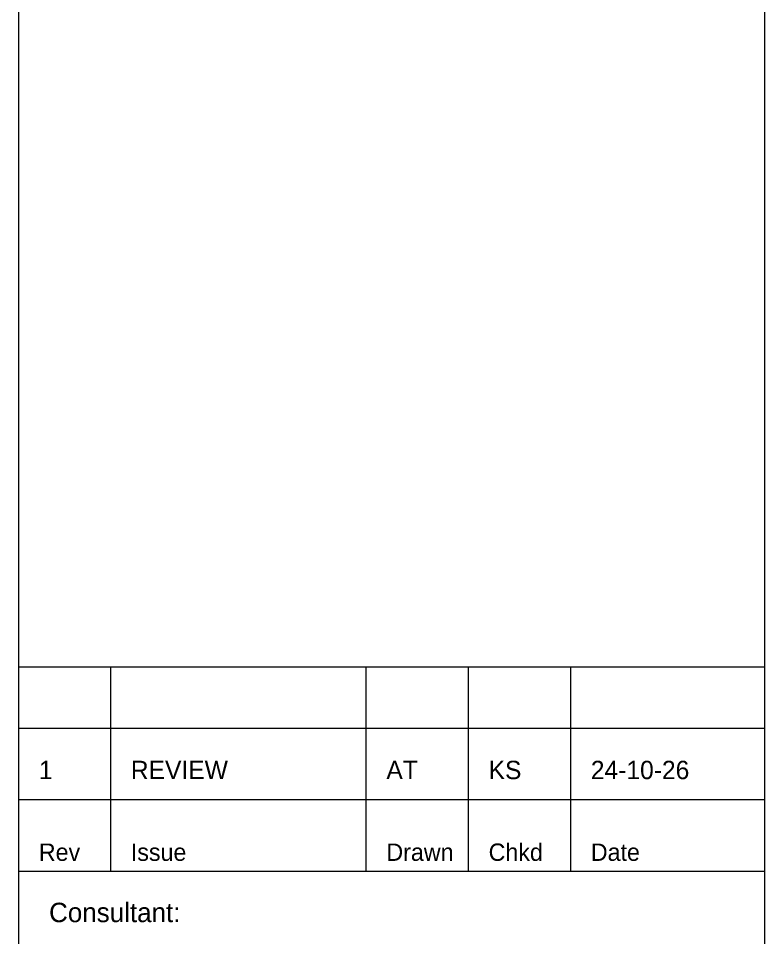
# Paper-space layout '02 Building 3D Model' of a CAD drawing. Header units: millimetres. Extents: x 5 to 415, y 7 to 290.
# Drawn here: x 342 to 415, y 105.5 to 195.5 of the extents above; entities that cross this region are included whole.
import ezdxf

# ---------------------------------------------------------------- set-up
doc = ezdxf.new("R2010")
doc.units = ezdxf.units.MM
doc.layers.add('SHEET', color=7, linetype='Continuous')
doc.layers.add('TEXT', color=7, linetype='Continuous')

# ---------------------------------------------------------------- blocks, each defined once
blk = doc.blocks.new('SHEET_02_BUILDING_3D')
at = {"layer": 'SHEET', "lineweight": 18}
for p, q in [((342, 290), (342, 7)), ((415, 290), (415, 7)), ((342, 132), (415, 132)), ((351, 132), (351, 112)), ((376, 132), (376, 112)), ((386, 132), (386, 112)), ((396, 132), (396, 112)), ((342, 126), (415, 126)), ((342, 119), (415, 119)), ((342, 112), (415, 112))]:
    blk.add_line(p, q, dxfattribs=at)
at = {"layer": 'TEXT'}
for s, height, p in [('1', 1.8, (344, 121)), ('REVIEW', 1.8, (353, 121)), ('AT', 1.8, (378, 121)), ('KS', 1.8, (388, 121)), ('24-10-26', 1.8, (398, 121)), ('Rev', 1.7, (344, 113)), ('Issue', 1.7, (353, 113)), ('Drawn', 1.7, (378, 113)), ('Chkd', 1.7, (388, 113)), ('Date', 1.7, (398, 113)), ('Consultant:', 1.9, (345, 107))]:
    blk.add_text(s, height=height, dxfattribs=at).set_placement(p)

psp = doc.layouts.new('02 Building 3D Model')

# ---------------------------------------------------------------- block references
psp.add_blockref('SHEET_02_BUILDING_3D', (0, 0))

doc.saveas('drawing.dxf')
